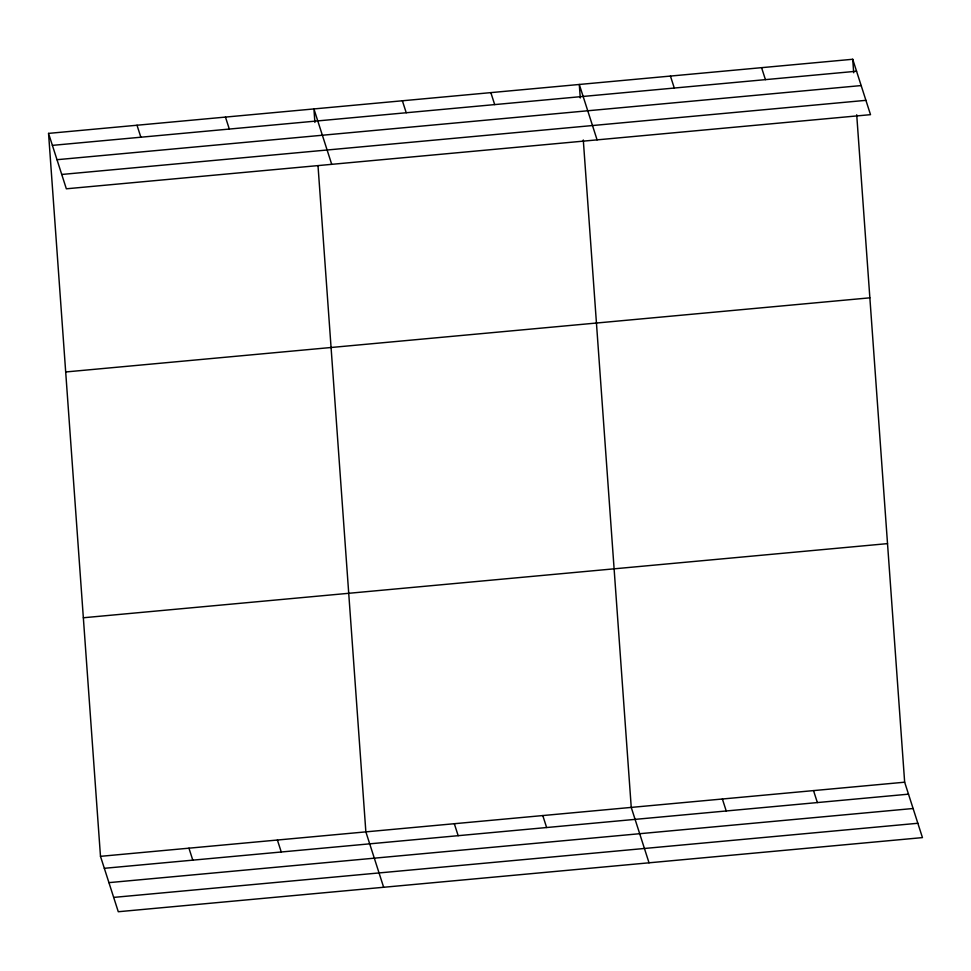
<?xml version="1.0" encoding="UTF-8"?>
<svg xmlns="http://www.w3.org/2000/svg" width="971" height="971" viewBox="0 0 971 971"><rect width="100%" height="100%" fill="white"/><g stroke="black" fill="none" stroke-linecap="round" stroke-linejoin="round"><path stroke-width="1.46" d="M48.55 133.391L852.72 59.267L870.514 114.663L66.344 188.799L48.55 133.391L100.486 856.337L118.28 911.733L922.45 837.609L904.656 782.201L856.713 114.784M52.398 145.371L856.568 71.235M56.998 159.705L861.168 85.569M61.731 174.464L865.914 100.341M65.688 371.966L869.858 297.83M83.348 617.762L887.518 543.626M100.486 856.337L904.656 782.201M104.334 868.305L908.504 794.169M108.934 882.639L913.104 808.503M113.68 897.398L917.85 823.274M761.58 67.667L765.427 79.634M670.439 76.066L674.287 88.033M813.528 790.6L817.364 802.568M597.092 139.873L579.299 84.465L580.27 97.974M722.388 798.999L726.223 810.967M490.841 92.621L494.688 104.589M649.029 862.806L631.247 807.399L583.292 139.982M402.382 100.778L406.23 112.745M542.789 815.555L546.624 827.523M331.718 164.342L313.924 108.934L314.895 122.431M454.319 823.711L458.166 835.679M225.466 117.09L229.314 129.058M383.654 887.276L365.861 831.868L318.027 165.944M137.008 125.247L140.856 137.214M277.403 840.024L281.25 851.992M188.944 848.181L192.792 860.148M852.72 59.267L853.691 72.764"/></g></svg>
